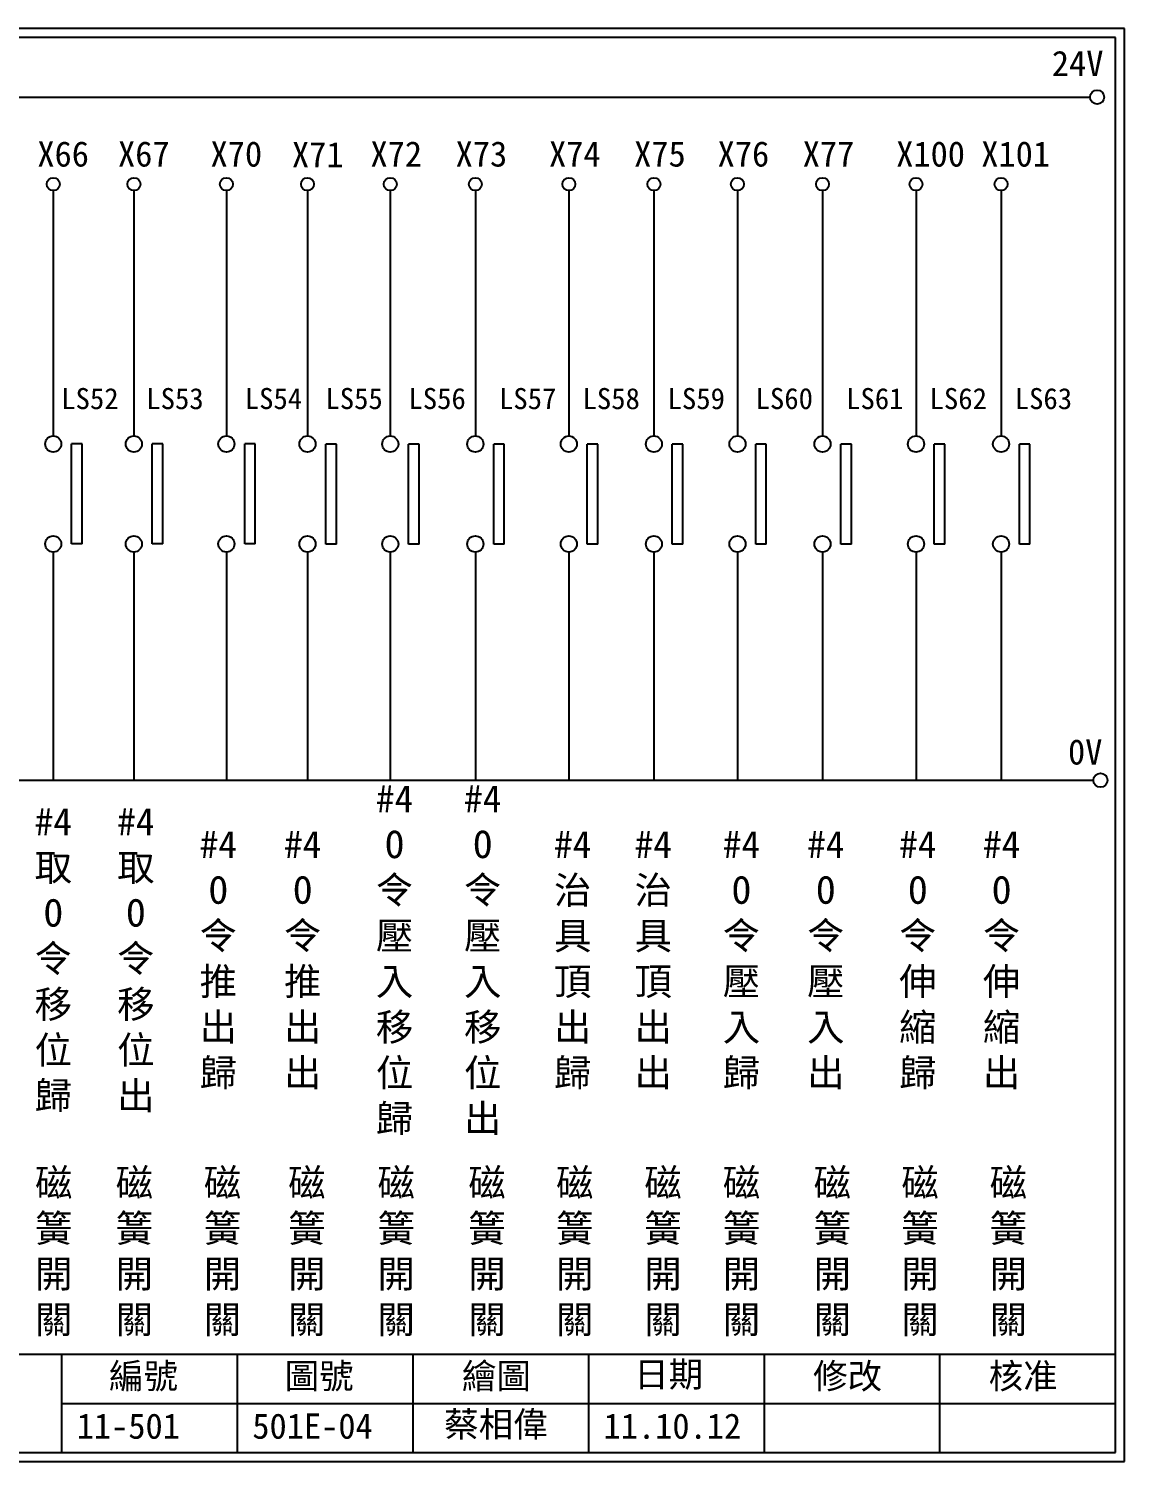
# Model space of a CAD drawing. Extents: x 325 to 612, y 3 to 207.
# Drawn here: x 456.3 to 612.3, y 3 to 207 of the extents above; entities that cross this region are included whole.
import ezdxf

# ---------------------------------------------------------------- set-up
doc = ezdxf.new("R2010")
doc.units = 0
doc.layers.get('0').update_dxf_attribs({"linetype": 'CONTINUOUS'})
doc.layers.add('圖框層', color=7, linetype='CONTINUOUS')
doc.layers.add('標尺寸層', color=3, linetype='CONTINUOUS')
doc.styles.add('CNS', font='romanc.shx', dxfattribs={"bigfont": 'chineset.shx'})
doc.styles.add('STSL', font='KAIU.TTF')

msp = doc.modelspace()

# ---------------------------------------------------------------- linework, layer by layer
for p, q in [((463.95, 147.84), (462.44, 147.84)), ((475.43, 147.84), (473.92, 147.84)), ((488.6, 147.84), (487.09, 147.84)), ((500.14, 147.83), (498.63, 147.83)), ((511.93, 147.83), (510.43, 147.83)), ((524.04, 147.83), (522.54, 147.83)), ((537.35, 147.83), (535.84, 147.83)), ((549.46, 147.83), (547.96, 147.83)), ((561.35, 147.83), (559.84, 147.83)), ((573.46, 147.83), (571.96, 147.83)), ((586.77, 147.83), (585.26, 147.83)), ((598.88, 147.83), (597.38, 147.83)), ((463.95, 133.61), (462.44, 133.61)), ((475.43, 133.61), (473.92, 133.61)), ((488.6, 133.61), (487.09, 133.61)), ((500.14, 133.6), (498.63, 133.6)), ((511.93, 133.6), (510.43, 133.6)), ((524.04, 133.6), (522.54, 133.6)), ((537.35, 133.6), (535.84, 133.6)), ((549.46, 133.6), (547.96, 133.6)), ((561.35, 133.6), (559.84, 133.6)), ((573.46, 133.6), (571.96, 133.6)), ((586.77, 133.6), (585.26, 133.6)), ((598.88, 133.6), (597.38, 133.6))]:
    msp.add_line(p, q)
for centre in [(608.44, 197.22), (608.92, 99.96)]:
    msp.add_circle(centre, 1)
at = {"layer": '圖框層', "color": 7}
for p, q in [((612.32, 206.97), (325.32, 206.97)), ((612.32, 3), (612.32, 206.97)), ((611.07, 205.72), (326.57, 205.72)), ((611.07, 4.25), (611.07, 205.72)), ((326.57, 18.25), (611.07, 18.25)), ((461.07, 4.25), (461.07, 18.25)), ((486.07, 4.25), (486.07, 18.25)), ((511.07, 4.25), (511.07, 18.25)), ((536.07, 4.25), (536.07, 18.25)), ((561.07, 4.25), (561.07, 18.25)), ((586.07, 4.25), (586.07, 18.25)), ((461.07, 11.25), (611.07, 11.25)), ((326.57, 4.25), (611.07, 4.25)), ((325.32, 3), (612.32, 3))]:
    msp.add_line(p, q, dxfattribs=at)
at = {"layer": '標尺寸層', "color": 7}
for p, q in [((329.84, 197.22), (607.44, 197.22)), ((459.84, 183.91), (459.84, 148.99)), ((471.32, 183.91), (471.32, 148.99)), ((484.49, 183.91), (484.49, 148.99)), ((496.03, 183.91), (496.03, 148.99)), ((507.82, 183.91), (507.82, 148.99)), ((519.93, 183.91), (519.93, 148.99)), ((533.24, 183.91), (533.24, 148.99)), ((545.35, 183.91), (545.35, 148.99)), ((557.24, 183.91), (557.24, 148.99)), ((569.35, 183.91), (569.35, 148.99)), ((582.66, 183.91), (582.66, 148.99)), ((594.77, 183.91), (594.77, 148.99)), ((462.44, 133.61), (462.44, 147.84)), ((463.95, 133.61), (463.95, 147.84)), ((473.92, 133.61), (473.92, 147.84)), ((475.43, 133.61), (475.43, 147.84)), ((487.09, 133.61), (487.09, 147.84)), ((488.6, 133.61), (488.6, 147.84)), ((498.63, 133.6), (498.63, 147.83)), ((500.14, 133.6), (500.14, 147.83)), ((510.43, 133.6), (510.43, 147.83)), ((511.93, 133.6), (511.93, 147.83)), ((522.54, 133.6), (522.54, 147.83)), ((524.04, 133.6), (524.04, 147.83)), ((535.84, 133.6), (535.84, 147.83)), ((537.35, 133.6), (537.35, 147.83)), ((547.96, 133.6), (547.96, 147.83)), ((549.46, 133.6), (549.46, 147.83)), ((559.84, 133.6), (559.84, 147.83)), ((561.35, 133.6), (561.35, 147.83)), ((571.96, 133.6), (571.96, 147.83)), ((573.46, 133.6), (573.46, 147.83)), ((585.26, 133.6), (585.26, 147.83)), ((586.77, 133.6), (586.77, 147.83)), ((597.38, 133.6), (597.38, 147.83)), ((598.88, 133.6), (598.88, 147.83)), ((459.84, 132.46), (459.84, 99.96)), ((471.32, 132.46), (471.32, 99.96)), ((484.49, 132.46), (484.49, 99.96)), ((496.03, 132.46), (496.03, 99.96)), ((496.03, 132.45), (496.03, 99.96)), ((507.82, 132.46), (507.82, 99.96)), ((507.82, 132.45), (507.82, 99.96)), ((519.93, 132.46), (519.93, 99.96)), ((519.93, 132.45), (519.93, 99.96)), ((533.24, 132.46), (533.24, 99.96)), ((533.24, 132.45), (533.24, 99.96)), ((545.35, 132.46), (545.35, 99.96)), ((545.35, 132.45), (545.35, 99.96)), ((557.24, 132.46), (557.24, 99.96)), ((557.24, 132.45), (557.24, 99.96)), ((569.35, 132.46), (569.35, 99.96)), ((569.35, 132.45), (569.35, 99.96)), ((582.66, 132.46), (582.66, 99.96)), ((582.66, 132.45), (582.66, 99.96)), ((594.77, 132.46), (594.77, 99.96)), ((594.77, 132.45), (594.77, 99.96)), ((330.05, 99.96), (607.92, 99.96))]:
    msp.add_line(p, q, dxfattribs=at)
for centre, radius in [((459.84, 184.83), 0.92), ((471.32, 184.83), 0.92), ((484.49, 184.83), 0.92), ((484.49, 184.83), 0.92), ((496.03, 184.83), 0.92), ((507.82, 184.83), 0.92), ((519.93, 184.83), 0.92), ((533.24, 184.83), 0.92), ((545.35, 184.83), 0.92), ((557.24, 184.83), 0.92), ((569.35, 184.83), 0.92), ((582.66, 184.83), 0.92), ((594.77, 184.83), 0.92), ((459.84, 147.84), 1.15), ((471.32, 147.84), 1.15), ((484.49, 147.84), 1.15), ((496.03, 147.83), 1.15), ((507.82, 147.83), 1.15), ((519.93, 147.83), 1.15), ((533.24, 147.83), 1.15), ((545.35, 147.83), 1.15), ((557.24, 147.83), 1.15), ((569.35, 147.83), 1.15), ((582.66, 147.83), 1.15), ((594.77, 147.83), 1.15), ((459.84, 133.61), 1.15), ((471.32, 133.61), 1.15), ((484.49, 133.61), 1.15), ((496.03, 133.6), 1.15), ((507.82, 133.6), 1.15), ((519.93, 133.6), 1.15), ((533.24, 133.6), 1.15), ((545.35, 133.6), 1.15), ((557.24, 133.6), 1.15), ((569.35, 133.6), 1.15), ((582.66, 133.6), 1.15), ((594.77, 133.6), 1.15)]:
    msp.add_circle(centre, radius, dxfattribs=at)

# ---------------------------------------------------------------- texts
at = {"layer": '圖框層', "color": 4, "style": 'STSL'}
for s, height, p in [('24V', 3.6, (602, 200.22)), ('X66', 3.6, (457.58, 187.33)), ('X67', 3.6, (469.06, 187.33)), ('X70', 3.6, (482.23, 187.33)), ('X71', 3.6, (493.82, 187.24)), ('X72', 3.6, (505, 187.33)), ('X73', 3.6, (517.12, 187.33)), ('X74', 3.6, (530.42, 187.33)), ('X75', 3.6, (542.53, 187.33)), ('X76', 3.6, (554.42, 187.33)), ('X77', 3.6, (566.53, 187.33)), ('X100', 3.6, (579.84, 187.33)), ('X101', 3.6, (591.95, 187.33)), ('LS52', 3, (460.98, 152.8)), ('LS53', 3, (473.09, 152.8)), ('LS54', 3, (487.11, 152.81)), ('LS55', 3, (498.59, 152.81)), ('LS56', 3, (510.41, 152.81)), ('LS57', 3, (523.3, 152.8)), ('LS58', 3, (535.19, 152.8)), ('LS59', 3, (547.3, 152.8)), ('LS60', 3, (559.83, 152.81)), ('LS61', 3, (572.72, 152.8)), ('LS62', 3, (584.6, 152.8)), ('LS63', 3, (596.72, 152.8)), ('0V', 3.6, (604.3, 102.2)), ('編號', 3.6, (467.78, 13.34)), ('圖號', 3.6, (492.78, 13.34)), ('繪圖', 3.6, (518.01, 13.34)), ('日期', 3.6, (542.54, 13.59)), ('修改', 3.6, (568.01, 13.34)), ('核准', 3.6, (593.01, 13.34)), ('蔡相偉', 3.6, (515.5, 6.47)), ('11-501', 3.6, (463.18, 6.22)), ('501E-04', 3.6, (488.18, 6.22)), ('11.10.12', 3.6, (538.18, 6.22))]:
    msp.add_text(s, height=height, dxfattribs=at).set_placement(p)
at = {"layer": '標尺寸層', "color": 7, "char_height": 3.9, "width": 4.9608, "attachment_point": 5, "style": 'CNS'}
for s, insert in [('{\\fDFKai-SB|b0|i0|c136|p65;#\\H1X;4\\H1X;\\PO令壓入移位歸}', (508.43, 74.37)), ('{\\fDFKai-SB|b0|i0|c136|p65;#\\H1X;4\\H1X;\\PO令壓入移位出}', (520.98, 74.37)), ('{\\fDFKai-SB|b0|i0|c136|p65;#\\H1X;4\\H1X;\\P取O令移位歸}', (459.85, 74.37)), ('{\\fDFKai-SB|b0|i0|c136|p65;#\\H1X;4\\H1X;\\P取O令移位出}', (471.6, 74.37)), ('{\\fDFKai-SB|b0|i0|c136|p65;#\\H1X;4\\H1X;\\PO令推出歸}', (483.34, 74.37)), ('{\\fDFKai-SB|b0|i0|c136|p65;#\\H1X;4\\H1X;\\PO令推出出}', (495.35, 74.37)), ('{\\fDFKai-SB|b0|i0|c136|p65;#\\H1X;4\\H1X;\\P治具頂出歸}', (533.79, 74.37)), ('{\\fDFKai-SB|b0|i0|c136|p65;#\\H1X;4\\H1X;\\P治具頂出出}', (545.26, 74.37)), ('{\\fDFKai-SB|b0|i0|c136|p65;#\\H1X;4\\H1X;\\PO令壓入歸}', (557.81, 74.37)), ('{\\fDFKai-SB|b0|i0|c136|p65;#\\H1X;4\\H1X;\\PO令壓入出}', (569.82, 74.37)), ('{\\fDFKai-SB|b0|i0|c136|p65;#4\\PO令伸縮歸}', (582.92, 74.37)), ('{\\fDFKai-SB|b0|i0|c136|p65;#4\\PO令伸縮出}', (594.85, 74.37)), ('{\\fDFKai-SB|b0|i0|c136|p65;磁簧開關}', (459.91, 32.72)), ('{\\fDFKai-SB|b0|i0|c136|p65;磁簧開關}', (471.39, 32.72)), ('{\\fDFKai-SB|b0|i0|c136|p65;磁簧開關}', (483.93, 32.72)), ('{\\fDFKai-SB|b0|i0|c136|p65;磁簧開關}', (495.94, 32.72)), ('{\\fDFKai-SB|b0|i0|c136|p65;磁簧開關}', (508.66, 32.72)), ('{\\fDFKai-SB|b0|i0|c136|p65;磁簧開關}', (521.59, 32.72)), ('{\\fDFKai-SB|b0|i0|c136|p65;磁簧開關}', (534.08, 32.72)), ('{\\fDFKai-SB|b0|i0|c136|p65;磁簧開關}', (546.65, 32.72)), ('{\\fDFKai-SB|b0|i0|c136|p65;磁簧開關}', (557.82, 32.72)), ('{\\fDFKai-SB|b0|i0|c136|p65;磁簧開關}', (570.75, 32.72)), ('{\\fDFKai-SB|b0|i0|c136|p65;磁簧開關}', (583.24, 32.72)), ('{\\fDFKai-SB|b0|i0|c136|p65;磁簧開關}', (595.81, 32.72))]:
    msp.add_mtext(s, dxfattribs=dict(at, insert=insert))

doc.saveas('drawing.dxf')
